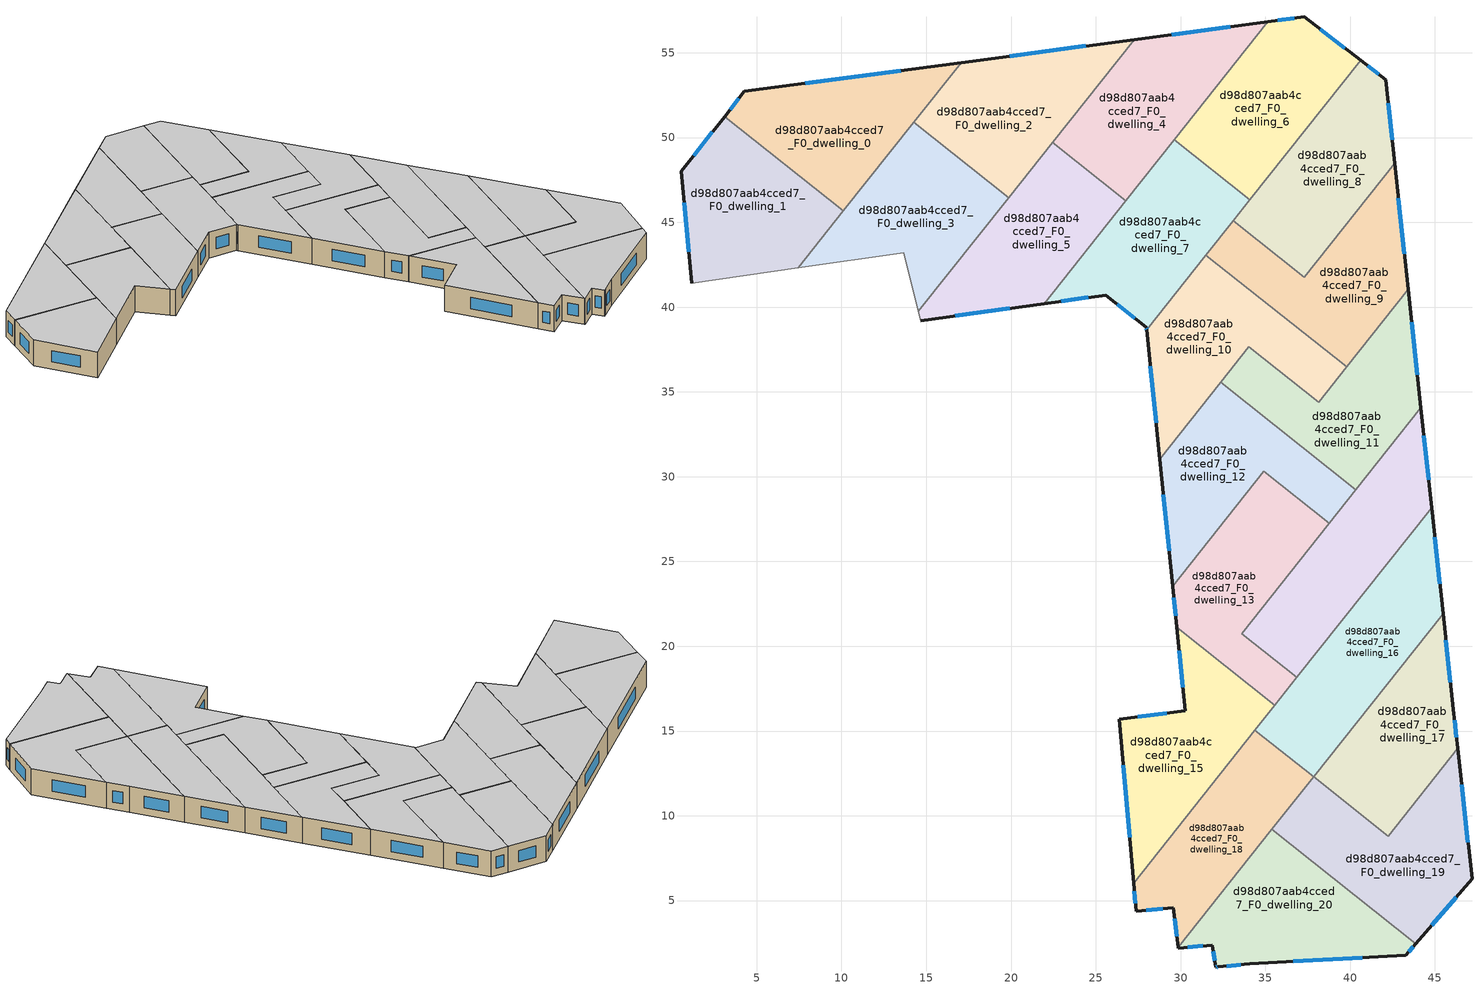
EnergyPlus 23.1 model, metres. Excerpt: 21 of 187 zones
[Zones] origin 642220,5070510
d98d807aab4cced7_F0_dwelling_0
 floor ground (EU_floor_Construction): 17.07,54.42 10.12,45.67 3.1,51.24 4.27,52.72 z0
 wall outside (EU_wall_Construction): 17.07,54.42 4.27,52.72 3.1,51.24 z0:3
 wall to d98d807aab4cced7_F0_dwelling_1 (EU_wall_Construction): 3.1,51.24 10.12,45.67 z0:3
 wall to d98d807aab4cced7_F0_dwelling_3 (EU_wall_Construction): 10.12,45.67 14.27,50.9 z0:3
 wall to d98d807aab4cced7_F0_dwelling_2 (EU_wall_Construction): 14.27,50.9 17.07,54.42 z0:3
 window (EU_Window_Construction): 3.94,52.31 3.43,51.65 / 13.48,53.95 7.85,53.2 z0.84:2.16
 ceiling to d98d807aab4cced7_F1_dwelling_0 (EU_floor_Construction): 10.12,45.67 17.07,54.42 4.27,52.72 3.1,51.24 z3
d98d807aab4cced7_F0_dwelling_1
 floor ground (EU_floor_Construction): 10.12,45.67 7.46,42.32 1.16,41.42 0.56,48.02 3.1,51.24 z0
 wall outside (EU_wall_Construction): 3.1,51.24 0.56,48.02 1.16,41.42 z0:3
 wall adiabatic (EU_wall_Construction): 1.16,41.42 7.46,42.32 z0:3
 wall to d98d807aab4cced7_F0_dwelling_3 (EU_wall_Construction): 7.46,42.32 10.12,45.67 z0:3
 window (EU_Window_Construction): 0.73,46.17 1,43.27 / 2.39,50.34 1.28,48.92 z0.84:2.16
 ceiling to d98d807aab4cced7_F1_dwelling_1 (EU_floor_Construction): 7.46,42.32 10.12,45.67 3.1,51.24 0.56,48.02 1.16,41.42 z3
d98d807aab4cced7_F0_dwelling_10
 floor ground (EU_floor_Construction): 39.79,36.47 38.14,34.4 34.03,37.66 28.77,31.03 28,38.65 31.49,43.05 z0
 wall outside (EU_wall_Construction): 28,38.65 28.77,31.03 z0:3
 wall to d98d807aab4cced7_F0_dwelling_9 (EU_wall_Construction): 39.79,36.47 31.49,43.05 z0:3
 wall to d98d807aab4cced7_F0_dwelling_11 (EU_wall_Construction): 32.36,35.56 34.03,37.66 38.14,34.4 39.79,36.47 z0:3
 wall to d98d807aab4cced7_F0_dwelling_12 (EU_wall_Construction): 28.77,31.03 32.36,35.56 z0:3
 wall to d98d807aab4cced7_F0_dwelling_7 (EU_wall_Construction): 31.49,43.05 28,38.65 z0:3
 window (EU_Window_Construction): 28.21,36.52 28.55,33.17 z0.84:2.16
 ceiling to d98d807aab4cced7_F1_dwelling_10 (EU_floor_Construction): 38.14,34.4 39.79,36.47 31.49,43.05 28,38.65 28.77,31.03 34.03,37.66 z3
d98d807aab4cced7_F0_dwelling_11
 floor ground (EU_floor_Construction): 43.43,41.05 44.18,34.06 40.34,29.23 32.36,35.56 34.03,37.66 38.14,34.4 z0
 wall outside (EU_wall_Construction): 44.18,34.06 43.43,41.05 z0:3
 wall to d98d807aab4cced7_F0_dwelling_12 (EU_wall_Construction): 32.36,35.56 40.34,29.23 z0:3
 wall to d98d807aab4cced7_F0_dwelling_14 (EU_wall_Construction): 40.34,29.23 44.18,34.06 z0:3
 wall to d98d807aab4cced7_F0_dwelling_9 (EU_wall_Construction): 43.43,41.05 39.79,36.47 z0:3
 window (EU_Window_Construction): 43.97,36.02 43.64,39.1 z0.84:2.16
 ceiling to d98d807aab4cced7_F1_dwelling_11 (EU_floor_Construction): 40.34,29.23 44.18,34.06 43.43,41.05 38.14,34.4 34.03,37.66 32.36,35.56 z3
d98d807aab4cced7_F0_dwelling_12
 floor ground (EU_floor_Construction): 40.34,29.23 38.78,27.26 34.91,30.33 29.53,23.55 28.77,31.03 32.36,35.56 z0
 wall outside (EU_wall_Construction): 28.77,31.03 29.53,23.55 z0:3
 wall to d98d807aab4cced7_F0_dwelling_13 (EU_wall_Construction): 29.53,23.55 34.91,30.33 38.78,27.26 z0:3
 wall to d98d807aab4cced7_F0_dwelling_14 (EU_wall_Construction): 38.78,27.26 40.34,29.23 z0:3
 window (EU_Window_Construction): 28.98,28.93 29.32,25.64 z0.84:2.16
 ceiling to d98d807aab4cced7_F1_dwelling_12 (EU_floor_Construction): 38.78,27.26 40.34,29.23 32.36,35.56 28.77,31.03 29.53,23.55 34.91,30.33 z3
d98d807aab4cced7_F0_dwelling_13
 floor ground (EU_floor_Construction): 38.78,27.26 33.61,20.75 36.86,18.16 35.56,16.53 29.78,21.12 29.53,23.55 34.91,30.33 z0
 wall outside (EU_wall_Construction): 29.53,23.55 29.78,21.12 z0:3
 wall to d98d807aab4cced7_F0_dwelling_14 (EU_wall_Construction): 36.86,18.16 33.61,20.75 38.78,27.26 z0:3
 wall to d98d807aab4cced7_F0_dwelling_15 (EU_wall_Construction): 29.78,21.12 35.56,16.53 z0:3
 wall to d98d807aab4cced7_F0_dwelling_16 (EU_wall_Construction): 35.56,16.53 36.86,18.16 z0:3
 window (EU_Window_Construction): 29.6,22.87 29.71,21.8 z0.84:2.16
 ceiling to d98d807aab4cced7_F1_dwelling_13 (EU_floor_Construction): 36.86,18.16 33.61,20.75 38.78,27.26 34.91,30.33 29.53,23.55 29.78,21.12 35.56,16.53 z3
d98d807aab4cced7_F0_dwelling_14
 floor ground (EU_floor_Construction): 44.18,34.06 44.81,28.17 36.86,18.16 33.61,20.75 z0
 wall outside (EU_wall_Construction): 44.81,28.17 44.18,34.06 z0:3
 wall to d98d807aab4cced7_F0_dwelling_16 (EU_wall_Construction): 36.86,18.16 44.81,28.17 z0:3
 window (EU_Window_Construction): 44.63,29.82 44.35,32.41 z0.84:2.16
 ceiling to d98d807aab4cced7_F1_dwelling_14 (EU_floor_Construction): 36.86,18.16 44.81,28.17 44.18,34.06 33.61,20.75 z3
d98d807aab4cced7_F0_dwelling_15
 floor ground (EU_floor_Construction): 35.56,16.53 27.23,6.02 26.37,15.69 30.28,16.19 29.78,21.12 z0
 wall outside (EU_wall_Construction): 29.78,21.12 30.28,16.19 26.37,15.69 27.23,6.02 z0:3
 wall to d98d807aab4cced7_F0_dwelling_18 (EU_wall_Construction): 27.23,6.02 34.39,15.04 z0:3
 wall to d98d807aab4cced7_F0_dwelling_16 (EU_wall_Construction): 34.39,15.04 35.56,16.53 z0:3
 window (EU_Window_Construction): 29.18,16.05 27.47,15.83 / 29.92,19.74 30.14,17.57 / 26.61,12.98 26.99,8.73 z0.84:2.16
 ceiling to d98d807aab4cced7_F1_dwelling_15 (EU_floor_Construction): 27.23,6.02 35.56,16.53 29.78,21.12 30.28,16.19 26.37,15.69 z3
d98d807aab4cced7_F0_dwelling_16
 floor ground (EU_floor_Construction): 44.81,28.17 45.48,21.92 37.84,12.3 34.39,15.04 z0
 wall outside (EU_wall_Construction): 45.48,21.92 44.81,28.17 z0:3
 wall to d98d807aab4cced7_F0_dwelling_17 (EU_wall_Construction): 37.84,12.3 45.48,21.92 z0:3
 wall to d98d807aab4cced7_F0_dwelling_18 (EU_wall_Construction): 34.39,15.04 37.84,12.3 z0:3
 window (EU_Window_Construction): 45.29,23.68 45,26.42 z0.84:2.16
 ceiling to d98d807aab4cced7_F1_dwelling_16 (EU_floor_Construction): 37.84,12.3 45.48,21.92 44.81,28.17 34.39,15.04 z3
d98d807aab4cced7_F0_dwelling_17
 floor ground (EU_floor_Construction): 45.48,21.92 46.09,16.28 46.34,13.97 42.24,8.81 37.84,12.3 z0
 wall outside (EU_wall_Construction): 46.34,13.97 46.09,16.28 45.48,21.92 z0:3
 wall to d98d807aab4cced7_F0_dwelling_19 (EU_wall_Construction): 37.84,12.3 42.24,8.81 46.34,13.97 z0:3
 window (EU_Window_Construction): 45.92,17.86 45.65,20.34 / 46.27,14.62 46.16,15.64 z0.84:2.16
 ceiling to d98d807aab4cced7_F1_dwelling_17 (EU_floor_Construction): 42.24,8.81 46.34,13.97 46.09,16.28 45.48,21.92 37.84,12.3 z3
d98d807aab4cced7_F0_dwelling_18
 floor ground (EU_floor_Construction): 37.84,12.3 29.86,2.25 29.57,4.58 27.37,4.38 27.23,6.02 34.39,15.04 z0
 wall outside (EU_wall_Construction): 27.23,6.02 27.37,4.38 29.57,4.58 29.86,2.25 z0:3
 wall to d98d807aab4cced7_F0_dwelling_20 (EU_wall_Construction): 29.86,2.25 35.39,9.2 z0:3
 wall to d98d807aab4cced7_F0_dwelling_19 (EU_wall_Construction): 35.39,9.2 37.84,12.3 z0:3
 window (EU_Window_Construction): 29.65,3.93 29.78,2.9 / 27.99,4.44 28.96,4.52 / 27.27,5.56 27.33,4.84 z0.84:2.16
 ceiling to d98d807aab4cced7_F1_dwelling_18 (EU_floor_Construction): 29.86,2.25 37.84,12.3 34.39,15.04 27.23,6.02 27.37,4.38 29.57,4.58 z3
d98d807aab4cced7_F0_dwelling_19
 floor ground (EU_floor_Construction): 46.34,13.97 47.19,6.28 43.88,2.46 35.39,9.2 37.84,12.3 42.24,8.81 z0
 wall outside (EU_wall_Construction): 43.88,2.46 47.19,6.28 46.34,13.97 z0:3
 wall to d98d807aab4cced7_F0_dwelling_20 (EU_wall_Construction): 35.39,9.2 43.88,2.46 z0:3
 window (EU_Window_Construction): 44.81,3.53 46.26,5.21 / 46.95,8.43 46.58,11.82 z0.84:2.16
 ceiling to d98d807aab4cced7_F1_dwelling_19 (EU_floor_Construction): 43.88,2.46 47.19,6.28 46.34,13.97 42.24,8.81 37.84,12.3 35.39,9.2 z3
d98d807aab4cced7_F0_dwelling_2
 floor ground (EU_floor_Construction): 27.26,55.78 19.86,46.46 14.27,50.9 17.07,54.42 z0
 wall outside (EU_wall_Construction): 27.26,55.78 17.07,54.42 z0:3
 wall to d98d807aab4cced7_F0_dwelling_3 (EU_wall_Construction): 14.27,50.9 19.86,46.46 z0:3
 wall to d98d807aab4cced7_F0_dwelling_4 (EU_wall_Construction): 22.45,49.71 27.26,55.78 z0:3
 wall to d98d807aab4cced7_F0_dwelling_5 (EU_wall_Construction): 19.86,46.46 22.45,49.71 z0:3
 window (EU_Window_Construction): 24.4,55.4 19.92,54.8 z0.84:2.16
 ceiling to d98d807aab4cced7_F1_dwelling_2 (EU_floor_Construction): 19.86,46.46 27.26,55.78 17.07,54.42 14.27,50.9 z3
d98d807aab4cced7_F0_dwelling_20
 floor ground (EU_floor_Construction): 43.88,2.46 43.28,1.78 34.07,1.28 32.18,1.09 32.07,1.08 31.87,2.38 29.87,2.18 29.86,2.25 35.39,9.2 z0
 wall outside (EU_wall_Construction): 29.86,2.25 29.87,2.18 31.87,2.38 32.07,1.08 32.18,1.09 34.07,1.28 43.28,1.78 43.88,2.46 z0:3
 window (EU_Window_Construction): 31.93,2.01 32.02,1.44 / 30.43,2.23 31.31,2.32 / 43.45,1.97 43.71,2.27 / 36.65,1.42 40.7,1.64 / 32.71,1.14 33.54,1.22 / 32.1,1.08 32.15,1.08 z0.84:2.16
 ceiling to d98d807aab4cced7_F1_dwelling_20 (EU_floor_Construction): 43.28,1.78 43.88,2.46 35.39,9.2 29.86,2.25 29.87,2.18 31.87,2.38 32.07,1.08 32.18,1.09 34.07,1.28 z3
d98d807aab4cced7_F0_dwelling_3
 floor ground (EU_floor_Construction): 19.86,46.46 14.54,39.75 13.67,43.21 7.46,42.32 14.27,50.9 z0
 wall adiabatic (EU_wall_Construction): 7.46,42.32 13.67,43.21 14.54,39.75 z0:3
 wall to d98d807aab4cced7_F0_dwelling_5 (EU_wall_Construction): 14.54,39.75 19.86,46.46 z0:3
 ceiling to d98d807aab4cced7_F1_dwelling_3 (EU_floor_Construction): 14.54,39.75 19.86,46.46 14.27,50.9 7.46,42.32 13.67,43.21 z3
d98d807aab4cced7_F0_dwelling_4
 floor ground (EU_floor_Construction): 35.14,56.83 26.77,46.28 22.44,49.71 27.26,55.78 z0
 wall outside (EU_wall_Construction): 35.14,56.83 27.26,55.78 z0:3
 wall to d98d807aab4cced7_F0_dwelling_5 (EU_wall_Construction): 22.44,49.71 26.77,46.28 z0:3
 wall to d98d807aab4cced7_F0_dwelling_6 (EU_wall_Construction): 29.61,49.86 35.14,56.83 z0:3
 wall to d98d807aab4cced7_F0_dwelling_7 (EU_wall_Construction): 26.77,46.28 29.61,49.86 z0:3
 window (EU_Window_Construction): 32.93,56.54 29.47,56.07 z0.84:2.16
 ceiling to d98d807aab4cced7_F1_dwelling_4 (EU_floor_Construction): 26.77,46.28 35.14,56.83 27.26,55.78 22.44,49.71 z3
d98d807aab4cced7_F0_dwelling_5
 floor ground (EU_floor_Construction): 26.77,46.28 21.95,40.21 14.67,39.21 14.54,39.75 22.44,49.71 z0
 wall outside (EU_wall_Construction): 14.67,39.21 21.95,40.21 z0:3
 wall adiabatic (EU_wall_Construction): 14.54,39.75 14.67,39.21 z0:3
 wall to d98d807aab4cced7_F0_dwelling_7 (EU_wall_Construction): 21.95,40.21 26.77,46.28 z0:3
 window (EU_Window_Construction): 16.71,39.49 19.91,39.93 z0.84:2.16
 ceiling to d98d807aab4cced7_F1_dwelling_5 (EU_floor_Construction): 21.95,40.21 26.77,46.28 22.44,49.71 14.54,39.75 14.67,39.21 z3
d98d807aab4cced7_F0_dwelling_6
 floor ground (EU_floor_Construction): 40.62,54.55 34.08,46.32 29.61,49.86 35.14,56.83 37.29,57.12 z0
 wall outside (EU_wall_Construction): 40.62,54.55 37.29,57.12 35.14,56.83 z0:3
 wall to d98d807aab4cced7_F0_dwelling_7 (EU_wall_Construction): 29.61,49.86 34.08,46.32 z0:3
 wall to d98d807aab4cced7_F0_dwelling_8 (EU_wall_Construction): 34.08,46.32 40.62,54.55 z0:3
 window (EU_Window_Construction): 36.69,57.03 35.74,56.91 / 39.68,55.27 38.22,56.4 z0.84:2.16
 ceiling to d98d807aab4cced7_F1_dwelling_6 (EU_floor_Construction): 34.08,46.32 40.62,54.55 37.29,57.12 35.14,56.83 29.61,49.86 z3
d98d807aab4cced7_F0_dwelling_7
 floor ground (EU_floor_Construction): 34.08,46.32 28,38.65 27.98,38.8 25.58,40.71 21.95,40.21 29.61,49.86 z0
 wall outside (EU_wall_Construction): 21.95,40.21 25.58,40.71 27.98,38.8 28,38.65 z0:3
 wall to d98d807aab4cced7_F0_dwelling_9 (EU_wall_Construction): 31.49,43.05 33.1,45.09 z0:3
 wall to d98d807aab4cced7_F0_dwelling_8 (EU_wall_Construction): 33.1,45.09 34.08,46.32 z0:3
 window (EU_Window_Construction): 26.25,40.17 27.31,39.34 / 22.97,40.35 24.56,40.57 / 27.99,38.76 27.99,38.69 z0.84:2.16
 ceiling to d98d807aab4cced7_F1_dwelling_7 (EU_floor_Construction): 28,38.65 34.08,46.32 29.61,49.86 21.95,40.21 25.58,40.71 27.98,38.8 z3
d98d807aab4cced7_F0_dwelling_8
 floor ground (EU_floor_Construction): 42.1,53.41 42.62,48.49 37.29,41.76 33.1,45.09 40.62,54.55 z0
 wall outside (EU_wall_Construction): 42.62,48.49 42.1,53.41 40.62,54.55 z0:3
 wall to d98d807aab4cced7_F0_dwelling_9 (EU_wall_Construction): 33.1,45.09 37.29,41.76 42.62,48.49 z0:3
 window (EU_Window_Construction): 42.48,49.87 42.24,52.03 / 41.68,53.73 41.03,54.23 z0.84:2.16
 ceiling to d98d807aab4cced7_F1_dwelling_8 (EU_floor_Construction): 37.29,41.76 42.62,48.49 42.1,53.41 40.62,54.55 33.1,45.09 z3
d98d807aab4cced7_F0_dwelling_9
 floor ground (EU_floor_Construction): 42.62,48.49 43.43,41.05 39.79,36.47 31.49,43.05 33.1,45.09 37.29,41.76 z0
 wall outside (EU_wall_Construction): 43.43,41.05 42.62,48.49 z0:3
 window (EU_Window_Construction): 43.2,43.14 42.85,46.41 z0.84:2.16
 ceiling to d98d807aab4cced7_F1_dwelling_9 (EU_floor_Construction): 39.79,36.47 43.43,41.05 42.62,48.49 37.29,41.76 33.1,45.09 31.49,43.05 z3
[Building]
EU S2 Campaign: North Axis=0; Terrain=City; Solar Distribution=FullExterior
[Site:Location]
Lyon-Bron: Latitude=45.75; Longitude=5; Time Zone=1; Elevation=198
[SizingPeriod:WeatherFileDays]
AnnualSizingPeriod: Begin Month=1; Begin Day of Month=1; End Month=12; End Day of Month=31; Day of Week for Start Day=Monday; Use Weather File Daylight Saving Period=No; Use Weather File Rain and Snow Indicators=No
[MATERIAL]
EU_InternalMass_Material: Roughness=MediumRough; Thickness=0.1; Conductivity=1; Density=1800; Specific Heat=900; Thermal Absorptance=0.9; Solar Absorptance=0.7; Visible Absorptance=0.7
[MATERIAL:NOMASS] Roughness=MediumRough; Thermal Absorptance=0.9; Solar Absorptance=0.7; Visible Absorptance=0.7
Name | Thermal Resistance
EU_wall_NoMass | 0.776494
EU_floor_NoMass | 0.421597
[WINDOWMATERIAL:SIMPLEGLAZINGSYSTEM]
EU_Window_SimpleGlazing: UFactor=4.24961; Solar Heat Gain Coefficient=0.83; Visible Transmittance=0.83
[CONSTRUCTION]
EU_wall_Construction: EU_wall_NoMass
EU_floor_Construction: EU_floor_NoMass
EU_Window_Construction: EU_Window_SimpleGlazing
EU_InternalMass_Construction: EU_InternalMass_Material
[ZONE] Type=1; Multiplier=1; Ceiling Height=autocalculate; Floor Area=autocalculate; Part of Total Floor Area=Yes
Name | Volume
d98d807aab4cced7_F0_dwelling_0; d98d807aab4cced7_F0_dwelling_13 | 175.68
d98d807aab4cced7_F0_dwelling_1 | 175.648
d98d807aab4cced7_F0_dwelling_10 | 175.675
d98d807aab4cced7_F0_dwelling_11 | 170.711
d98d807aab4cced7_F0_dwelling_12 | 170.685
d98d807aab4cced7_F0_dwelling_14 | 185.61
d98d807aab4cced7_F0_dwelling_15 | 175.679
d98d807aab4cced7_F0_dwelling_16 | 192.271
d98d807aab4cced7_F0_dwelling_17 | 159.032
d98d807aab4cced7_F0_dwelling_18 | 158.946
d98d807aab4cced7_F0_dwelling_19 | 192.319
d98d807aab4cced7_F0_dwelling_2 | 175.661
d98d807aab4cced7_F0_dwelling_20 | 175.684
d98d807aab4cced7_F0_dwelling_3 | 175.674
d98d807aab4cced7_F0_dwelling_4 | 175.668
d98d807aab4cced7_F0_dwelling_5 | 175.671
d98d807aab4cced7_F0_dwelling_6 | 175.687
d98d807aab4cced7_F0_dwelling_7 | 175.686
d98d807aab4cced7_F0_dwelling_8 | 175.676
d98d807aab4cced7_F0_dwelling_9 | 175.682
[INTERNALMASS] Construction=EU_InternalMass_Construction
Name | Zone or ZoneList | Surface Area
d98d807aab4cced7_F0_dwelling_0_EU_InternalMass | d98d807aab4cced7_F0_dwelling_0 | 58.5616
d98d807aab4cced7_F0_dwelling_1_EU_InternalMass | d98d807aab4cced7_F0_dwelling_1 | 58.5511
d98d807aab4cced7_F0_dwelling_2_EU_InternalMass | d98d807aab4cced7_F0_dwelling_2 | 58.556
d98d807aab4cced7_F0_dwelling_3_EU_InternalMass | d98d807aab4cced7_F0_dwelling_3 | 58.5589
d98d807aab4cced7_F0_dwelling_4_EU_InternalMass | d98d807aab4cced7_F0_dwelling_4 | 58.5561
d98d807aab4cced7_F0_dwelling_5_EU_InternalMass | d98d807aab4cced7_F0_dwelling_5 | 58.5575
d98d807aab4cced7_F0_dwelling_6_EU_InternalMass | d98d807aab4cced7_F0_dwelling_6 | 58.5614
d98d807aab4cced7_F0_dwelling_7_EU_InternalMass | d98d807aab4cced7_F0_dwelling_7 | 58.5613
d98d807aab4cced7_F0_dwelling_8_EU_InternalMass | d98d807aab4cced7_F0_dwelling_8 | 58.5594
d98d807aab4cced7_F0_dwelling_9_EU_InternalMass | d98d807aab4cced7_F0_dwelling_9 | 58.5598
d98d807aab4cced7_F0_dwelling_10_EU_InternalMass | d98d807aab4cced7_F0_dwelling_10 | 58.5608
d98d807aab4cced7_F0_dwelling_11_EU_InternalMass | d98d807aab4cced7_F0_dwelling_11 | 56.904
d98d807aab4cced7_F0_dwelling_12_EU_InternalMass | d98d807aab4cced7_F0_dwelling_12 | 56.896
d98d807aab4cced7_F0_dwelling_13_EU_InternalMass | d98d807aab4cced7_F0_dwelling_13 | 58.5602
d98d807aab4cced7_F0_dwelling_14_EU_InternalMass | d98d807aab4cced7_F0_dwelling_14 | 61.8729
d98d807aab4cced7_F0_dwelling_15_EU_InternalMass | d98d807aab4cced7_F0_dwelling_15 | 58.5589
d98d807aab4cced7_F0_dwelling_16_EU_InternalMass | d98d807aab4cced7_F0_dwelling_16 | 64.0927
d98d807aab4cced7_F0_dwelling_17_EU_InternalMass | d98d807aab4cced7_F0_dwelling_17 | 53.0151
d98d807aab4cced7_F0_dwelling_18_EU_InternalMass | d98d807aab4cced7_F0_dwelling_18 | 53.0148
d98d807aab4cced7_F0_dwelling_19_EU_InternalMass | d98d807aab4cced7_F0_dwelling_19 | 64.1057
d98d807aab4cced7_F0_dwelling_20_EU_InternalMass | d98d807aab4cced7_F0_dwelling_20 | 58.5615
[OTHEREQUIPMENT] Fuel Type=Electricity; Design Level Calculation Method=Watts/Area; Power per Zone Floor Area=1; Fraction Latent=0; Fraction Radiant=0; Fraction Lost=0; Carbon Dioxide Generation Rate=0; EndUse Subcategory=EU_Step8_InternalGains
Name | Zone or ZoneList or Space or SpaceList | Schedule
EU_Step8_InternalGain_d98d807aab4cced7_F0_dwelling_0_f000 | d98d807aab4cced7_F0_dwelling_0 | EU_Step8_GainSchedule_d98d807aab4cced7_F0_dwelling_0_f000
EU_Step8_InternalGain_d98d807aab4cced7_F0_dwelling_1_f000 | d98d807aab4cced7_F0_dwelling_1 | EU_Step8_GainSchedule_d98d807aab4cced7_F0_dwelling_1_f000
EU_Step8_InternalGain_d98d807aab4cced7_F0_dwelling_2_f000 | d98d807aab4cced7_F0_dwelling_2 | EU_Step8_GainSchedule_d98d807aab4cced7_F0_dwelling_2_f000
EU_Step8_InternalGain_d98d807aab4cced7_F0_dwelling_3_f000 | d98d807aab4cced7_F0_dwelling_3 | EU_Step8_GainSchedule_d98d807aab4cced7_F0_dwelling_3_f000
EU_Step8_InternalGain_d98d807aab4cced7_F0_dwelling_4_f000 | d98d807aab4cced7_F0_dwelling_4 | EU_Step8_GainSchedule_d98d807aab4cced7_F0_dwelling_4_f000
EU_Step8_InternalGain_d98d807aab4cced7_F0_dwelling_5_f000 | d98d807aab4cced7_F0_dwelling_5 | EU_Step8_GainSchedule_d98d807aab4cced7_F0_dwelling_5_f000
EU_Step8_InternalGain_d98d807aab4cced7_F0_dwelling_6_f000 | d98d807aab4cced7_F0_dwelling_6 | EU_Step8_GainSchedule_d98d807aab4cced7_F0_dwelling_6_f000
EU_Step8_InternalGain_d98d807aab4cced7_F0_dwelling_7_f000 | d98d807aab4cced7_F0_dwelling_7 | EU_Step8_GainSchedule_d98d807aab4cced7_F0_dwelling_7_f000
EU_Step8_InternalGain_d98d807aab4cced7_F0_dwelling_8_f000 | d98d807aab4cced7_F0_dwelling_8 | EU_Step8_GainSchedule_d98d807aab4cced7_F0_dwelling_8_f000
EU_Step8_InternalGain_d98d807aab4cced7_F0_dwelling_9_f000 | d98d807aab4cced7_F0_dwelling_9 | EU_Step8_GainSchedule_d98d807aab4cced7_F0_dwelling_9_f000
EU_Step8_InternalGain_d98d807aab4cced7_F0_dwelling_10_f000 | d98d807aab4cced7_F0_dwelling_10 | EU_Step8_GainSchedule_d98d807aab4cced7_F0_dwelling_10_f000
EU_Step8_InternalGain_d98d807aab4cced7_F0_dwelling_11_f000 | d98d807aab4cced7_F0_dwelling_11 | EU_Step8_GainSchedule_d98d807aab4cced7_F0_dwelling_11_f000
EU_Step8_InternalGain_d98d807aab4cced7_F0_dwelling_12_f000 | d98d807aab4cced7_F0_dwelling_12 | EU_Step8_GainSchedule_d98d807aab4cced7_F0_dwelling_12_f000
EU_Step8_InternalGain_d98d807aab4cced7_F0_dwelling_13_f000 | d98d807aab4cced7_F0_dwelling_13 | EU_Step8_GainSchedule_d98d807aab4cced7_F0_dwelling_13_f000
EU_Step8_InternalGain_d98d807aab4cced7_F0_dwelling_14_f000 | d98d807aab4cced7_F0_dwelling_14 | EU_Step8_GainSchedule_d98d807aab4cced7_F0_dwelling_14_f000
EU_Step8_InternalGain_d98d807aab4cced7_F0_dwelling_15_f000 | d98d807aab4cced7_F0_dwelling_15 | EU_Step8_GainSchedule_d98d807aab4cced7_F0_dwelling_15_f000
EU_Step8_InternalGain_d98d807aab4cced7_F0_dwelling_16_f000 | d98d807aab4cced7_F0_dwelling_16 | EU_Step8_GainSchedule_d98d807aab4cced7_F0_dwelling_16_f000
EU_Step8_InternalGain_d98d807aab4cced7_F0_dwelling_17_f000 | d98d807aab4cced7_F0_dwelling_17 | EU_Step8_GainSchedule_d98d807aab4cced7_F0_dwelling_17_f000
EU_Step8_InternalGain_d98d807aab4cced7_F0_dwelling_18_f000 | d98d807aab4cced7_F0_dwelling_18 | EU_Step8_GainSchedule_d98d807aab4cced7_F0_dwelling_18_f000
EU_Step8_InternalGain_d98d807aab4cced7_F0_dwelling_19_f000 | d98d807aab4cced7_F0_dwelling_19 | EU_Step8_GainSchedule_d98d807aab4cced7_F0_dwelling_19_f000
EU_Step8_InternalGain_d98d807aab4cced7_F0_dwelling_20_f000 | d98d807aab4cced7_F0_dwelling_20 | EU_Step8_GainSchedule_d98d807aab4cced7_F0_dwelling_20_f000
[ZONEVENTILATION:DESIGNFLOWRATE] Schedule=EU_AlwaysOn; Design Flow Rate Calculation Method=AirChanges/Hour; Air Changes per Hour=0.693814; Ventilation Type=Natural; Fan Pressure Rise=0; Fan Total Efficiency=1; Constant Term Coefficient=1; Temperature Term Coefficient=0; Velocity Term Coefficient=0; Velocity Squared Term Coefficient=0; Minimum Indoor Temperature=-100; Maximum Indoor Temperature=100; Delta Temperature=-100; Minimum Outdoor Temperature=-100; Maximum Outdoor Temperature=100; Maximum Wind Speed=40
Name | Zone or ZoneList or Space or SpaceList
EU_ConstantAir_d98d807aab4cced7_F0_dwelling_0 | d98d807aab4cced7_F0_dwelling_0
EU_ConstantAir_d98d807aab4cced7_F0_dwelling_1 | d98d807aab4cced7_F0_dwelling_1
EU_ConstantAir_d98d807aab4cced7_F0_dwelling_2 | d98d807aab4cced7_F0_dwelling_2
EU_ConstantAir_d98d807aab4cced7_F0_dwelling_3 | d98d807aab4cced7_F0_dwelling_3
EU_ConstantAir_d98d807aab4cced7_F0_dwelling_4 | d98d807aab4cced7_F0_dwelling_4
EU_ConstantAir_d98d807aab4cced7_F0_dwelling_5 | d98d807aab4cced7_F0_dwelling_5
EU_ConstantAir_d98d807aab4cced7_F0_dwelling_6 | d98d807aab4cced7_F0_dwelling_6
EU_ConstantAir_d98d807aab4cced7_F0_dwelling_7 | d98d807aab4cced7_F0_dwelling_7
EU_ConstantAir_d98d807aab4cced7_F0_dwelling_8 | d98d807aab4cced7_F0_dwelling_8
EU_ConstantAir_d98d807aab4cced7_F0_dwelling_9 | d98d807aab4cced7_F0_dwelling_9
EU_ConstantAir_d98d807aab4cced7_F0_dwelling_10 | d98d807aab4cced7_F0_dwelling_10
EU_ConstantAir_d98d807aab4cced7_F0_dwelling_11 | d98d807aab4cced7_F0_dwelling_11
EU_ConstantAir_d98d807aab4cced7_F0_dwelling_12 | d98d807aab4cced7_F0_dwelling_12
EU_ConstantAir_d98d807aab4cced7_F0_dwelling_13 | d98d807aab4cced7_F0_dwelling_13
EU_ConstantAir_d98d807aab4cced7_F0_dwelling_14 | d98d807aab4cced7_F0_dwelling_14
EU_ConstantAir_d98d807aab4cced7_F0_dwelling_15 | d98d807aab4cced7_F0_dwelling_15
EU_ConstantAir_d98d807aab4cced7_F0_dwelling_16 | d98d807aab4cced7_F0_dwelling_16
EU_ConstantAir_d98d807aab4cced7_F0_dwelling_17 | d98d807aab4cced7_F0_dwelling_17
EU_ConstantAir_d98d807aab4cced7_F0_dwelling_18 | d98d807aab4cced7_F0_dwelling_18
EU_ConstantAir_d98d807aab4cced7_F0_dwelling_19 | d98d807aab4cced7_F0_dwelling_19
EU_ConstantAir_d98d807aab4cced7_F0_dwelling_20 | d98d807aab4cced7_F0_dwelling_20
[HVACTEMPLATE:THERMOSTAT] Constant Heating Setpoint=20; Constant Cooling Setpoint=50
EU_HeatOnly_d98d807aab4cced7_F0_dwelling_0; EU_HeatOnly_d98d807aab4cced7_F0_dwelling_1; EU_HeatOnly_d98d807aab4cced7_F0_dwelling_2; EU_HeatOnly_d98d807aab4cced7_F0_dwelling_3; EU_HeatOnly_d98d807aab4cced7_F0_dwelling_4; EU_HeatOnly_d98d807aab4cced7_F0_dwelling_5; EU_HeatOnly_d98d807aab4cced7_F0_dwelling_6; EU_HeatOnly_d98d807aab4cced7_F0_dwelling_7; EU_HeatOnly_d98d807aab4cced7_F0_dwelling_8; EU_HeatOnly_d98d807aab4cced7_F0_dwelling_9; EU_HeatOnly_d98d807aab4cced7_F0_dwelling_10; EU_HeatOnly_d98d807aab4cced7_F0_dwelling_11; EU_HeatOnly_d98d807aab4cced7_F0_dwelling_12; EU_HeatOnly_d98d807aab4cced7_F0_dwelling_13; EU_HeatOnly_d98d807aab4cced7_F0_dwelling_14; EU_HeatOnly_d98d807aab4cced7_F0_dwelling_15; EU_HeatOnly_d98d807aab4cced7_F0_dwelling_16; EU_HeatOnly_d98d807aab4cced7_F0_dwelling_17; EU_HeatOnly_d98d807aab4cced7_F0_dwelling_18; EU_HeatOnly_d98d807aab4cced7_F0_dwelling_19; EU_HeatOnly_d98d807aab4cced7_F0_dwelling_20; EU_HeatOnly_d98d807aab4cced7_F1_dwelling_0; EU_HeatOnly_d98d807aab4cced7_F1_dwelling_1; EU_HeatOnly_d98d807aab4cced7_F1_dwelling_2; EU_HeatOnly_d98d807aab4cced7_F1_dwelling_3; EU_HeatOnly_d98d807aab4cced7_F1_dwelling_4; EU_HeatOnly_d98d807aab4cced7_F1_dwelling_5; EU_HeatOnly_d98d807aab4cced7_F1_dwelling_6; EU_HeatOnly_d98d807aab4cced7_F1_dwelling_7; EU_HeatOnly_d98d807aab4cced7_F1_dwelling_8; EU_HeatOnly_d98d807aab4cced7_F1_dwelling_9; EU_HeatOnly_d98d807aab4cced7_F1_dwelling_10; EU_HeatOnly_d98d807aab4cced7_F1_dwelling_11; EU_HeatOnly_d98d807aab4cced7_F1_dwelling_12; EU_HeatOnly_d98d807aab4cced7_F1_dwelling_13; EU_HeatOnly_d98d807aab4cced7_F1_dwelling_14; EU_HeatOnly_d98d807aab4cced7_F1_dwelling_15; EU_HeatOnly_d98d807aab4cced7_F1_dwelling_16; EU_HeatOnly_d98d807aab4cced7_F1_dwelling_17; EU_HeatOnly_d98d807aab4cced7_F1_dwelling_18; EU_HeatOnly_d98d807aab4cced7_F1_dwelling_19; EU_HeatOnly_d98d807aab4cced7_F1_dwelling_20; EU_HeatOnly_d98d807aab4cced7_F2_dwelling_0; EU_HeatOnly_d98d807aab4cced7_F2_dwelling_1; EU_HeatOnly_d98d807aab4cced7_F2_dwelling_2; EU_HeatOnly_d98d807aab4cced7_F2_dwelling_3; EU_HeatOnly_d98d807aab4cced7_F2_dwelling_4; EU_HeatOnly_d98d807aab4cced7_F2_dwelling_5; EU_HeatOnly_d98d807aab4cced7_F2_dwelling_6; EU_HeatOnly_d98d807aab4cced7_F2_dwelling_7; EU_HeatOnly_d98d807aab4cced7_F2_dwelling_8; EU_HeatOnly_d98d807aab4cced7_F2_dwelling_9; EU_HeatOnly_d98d807aab4cced7_F2_dwelling_10; EU_HeatOnly_d98d807aab4cced7_F2_dwelling_11; EU_HeatOnly_d98d807aab4cced7_F2_dwelling_12; EU_HeatOnly_d98d807aab4cced7_F2_dwelling_13; EU_HeatOnly_d98d807aab4cced7_F2_dwelling_14; EU_HeatOnly_d98d807aab4cced7_F2_dwelling_15; EU_HeatOnly_d98d807aab4cced7_F2_dwelling_16; EU_HeatOnly_d98d807aab4cced7_F2_dwelling_17; EU_HeatOnly_d98d807aab4cced7_F2_dwelling_18; EU_HeatOnly_d98d807aab4cced7_F2_dwelling_19; EU_HeatOnly_d98d807aab4cced7_F2_dwelling_20; EU_HeatOnly_d98d807aab4cced7_F3_dwelling_0; EU_HeatOnly_d98d807aab4cced7_F3_dwelling_1; EU_HeatOnly_d98d807aab4cced7_F3_dwelling_2; EU_HeatOnly_d98d807aab4cced7_F3_dwelling_3; EU_HeatOnly_d98d807aab4cced7_F3_dwelling_4; EU_HeatOnly_d98d807aab4cced7_F3_dwelling_5; EU_HeatOnly_d98d807aab4cced7_F3_dwelling_6; EU_HeatOnly_d98d807aab4cced7_F3_dwelling_7; EU_HeatOnly_d98d807aab4cced7_F3_dwelling_8; EU_HeatOnly_d98d807aab4cced7_F3_dwelling_9; EU_HeatOnly_d98d807aab4cced7_F3_dwelling_10; EU_HeatOnly_d98d807aab4cced7_F3_dwelling_11; EU_HeatOnly_d98d807aab4cced7_F3_dwelling_12; EU_HeatOnly_d98d807aab4cced7_F3_dwelling_13; EU_HeatOnly_d98d807aab4cced7_F3_dwelling_14; EU_HeatOnly_d98d807aab4cced7_F3_dwelling_15; EU_HeatOnly_d98d807aab4cced7_F3_dwelling_16; EU_HeatOnly_d98d807aab4cced7_F3_dwelling_17; EU_HeatOnly_d98d807aab4cced7_F3_dwelling_18; EU_HeatOnly_d98d807aab4cced7_F3_dwelling_19; EU_HeatOnly_d98d807aab4cced7_F3_dwelling_20; EU_HeatOnly_d98d807aab4cced7_F4_dwelling_0; EU_HeatOnly_d98d807aab4cced7_F4_dwelling_1; EU_HeatOnly_d98d807aab4cced7_F4_dwelling_2; EU_HeatOnly_d98d807aab4cced7_F4_dwelling_3; EU_HeatOnly_d98d807aab4cced7_F4_dwelling_4; EU_HeatOnly_d98d807aab4cced7_F4_dwelling_5; EU_HeatOnly_d98d807aab4cced7_F4_dwelling_6; EU_HeatOnly_d98d807aab4cced7_F4_dwelling_7; EU_HeatOnly_d98d807aab4cced7_F4_dwelling_8; EU_HeatOnly_d98d807aab4cced7_F4_dwelling_9; EU_HeatOnly_d98d807aab4cced7_F4_dwelling_10; EU_HeatOnly_d98d807aab4cced7_F4_dwelling_11; EU_HeatOnly_d98d807aab4cced7_F4_dwelling_12; EU_HeatOnly_d98d807aab4cced7_F4_dwelling_13; EU_HeatOnly_d98d807aab4cced7_F4_dwelling_14; EU_HeatOnly_d98d807aab4cced7_F4_dwelling_15; EU_HeatOnly_d98d807aab4cced7_F4_dwelling_16; EU_HeatOnly_d98d807aab4cced7_F4_dwelling_17; EU_HeatOnly_d98d807aab4cced7_F4_dwelling_18; EU_HeatOnly_d98d807aab4cced7_F4_dwelling_19; EU_HeatOnly_d98d807aab4cced7_F4_dwelling_20; EU_HeatOnly_d98d807aab4cced7_F5_dwelling_0; EU_HeatOnly_d98d807aab4cced7_F5_dwelling_1; EU_HeatOnly_d98d807aab4cced7_F5_dwelling_2; EU_HeatOnly_d98d807aab4cced7_F5_dwelling_3; EU_HeatOnly_d98d807aab4cced7_F5_dwelling_4; EU_HeatOnly_d98d807aab4cced7_F5_dwelling_5; EU_HeatOnly_d98d807aab4cced7_F5_dwelling_6; EU_HeatOnly_d98d807aab4cced7_F5_dwelling_7; EU_HeatOnly_d98d807aab4cced7_F5_dwelling_8; EU_HeatOnly_d98d807aab4cced7_F5_dwelling_9; EU_HeatOnly_d98d807aab4cced7_F5_dwelling_10; EU_HeatOnly_d98d807aab4cced7_F5_dwelling_11; EU_HeatOnly_d98d807aab4cced7_F5_dwelling_12; EU_HeatOnly_d98d807aab4cced7_F5_dwelling_13; EU_HeatOnly_d98d807aab4cced7_F5_dwelling_14; EU_HeatOnly_d98d807aab4cced7_F5_dwelling_15; EU_HeatOnly_d98d807aab4cced7_F5_dwelling_16; EU_HeatOnly_d98d807aab4cced7_F5_dwelling_17; EU_HeatOnly_d98d807aab4cced7_F5_dwelling_18; EU_HeatOnly_d98d807aab4cced7_F5_dwelling_19; EU_HeatOnly_d98d807aab4cced7_F5_dwelling_20; EU_HeatOnly_d98d807aab4cced7_F6_dwelling_0; EU_HeatOnly_d98d807aab4cced7_F6_dwelling_1; EU_HeatOnly_d98d807aab4cced7_F6_dwelling_2; EU_HeatOnly_d98d807aab4cced7_F6_dwelling_3; EU_HeatOnly_d98d807aab4cced7_F6_dwelling_4; EU_HeatOnly_d98d807aab4cced7_F6_dwelling_5; EU_HeatOnly_d98d807aab4cced7_F6_dwelling_6; EU_HeatOnly_d98d807aab4cced7_F6_dwelling_7; EU_HeatOnly_d98d807aab4cced7_F6_dwelling_8; EU_HeatOnly_d98d807aab4cced7_F6_dwelling_9; EU_HeatOnly_d98d807aab4cced7_F6_dwelling_10; EU_HeatOnly_d98d807aab4cced7_F6_dwelling_11; EU_HeatOnly_d98d807aab4cced7_F6_dwelling_12; EU_HeatOnly_d98d807aab4cced7_F6_dwelling_13; EU_HeatOnly_d98d807aab4cced7_F6_dwelling_14; EU_HeatOnly_d98d807aab4cced7_F6_dwelling_15; EU_HeatOnly_d98d807aab4cced7_F6_dwelling_16; EU_HeatOnly_d98d807aab4cced7_F6_dwelling_17; EU_HeatOnly_d98d807aab4cced7_F6_dwelling_18; EU_HeatOnly_d98d807aab4cced7_F6_dwelling_19; EU_HeatOnly_d98d807aab4cced7_F6_dwelling_20; EU_HeatOnly_d98d807aab4cced7_F7_dwelling_0; EU_HeatOnly_d98d807aab4cced7_F7_dwelling_1; EU_HeatOnly_d98d807aab4cced7_F7_dwelling_2; EU_HeatOnly_d98d807aab4cced7_F7_dwelling_3; EU_HeatOnly_d98d807aab4cced7_F7_dwelling_4; EU_HeatOnly_d98d807aab4cced7_F7_dwelling_5; EU_HeatOnly_d98d807aab4cced7_F7_dwelling_6; EU_HeatOnly_d98d807aab4cced7_F7_dwelling_7; EU_HeatOnly_d98d807aab4cced7_F7_dwelling_8; EU_HeatOnly_d98d807aab4cced7_F7_dwelling_9; EU_HeatOnly_d98d807aab4cced7_F7_dwelling_10; EU_HeatOnly_d98d807aab4cced7_F7_dwelling_11; EU_HeatOnly_d98d807aab4cced7_F7_dwelling_12; EU_HeatOnly_d98d807aab4cced7_F7_dwelling_13; EU_HeatOnly_d98d807aab4cced7_F7_dwelling_14; EU_HeatOnly_d98d807aab4cced7_F7_dwelling_15; EU_HeatOnly_d98d807aab4cced7_F7_dwelling_16; EU_HeatOnly_d98d807aab4cced7_F7_dwelling_17; EU_HeatOnly_d98d807aab4cced7_F7_dwelling_18; EU_HeatOnly_d98d807aab4cced7_F7_dwelling_19; EU_HeatOnly_d98d807aab4cced7_F8_dwelling_0; EU_HeatOnly_d98d807aab4cced7_F8_dwelling_1; EU_HeatOnly_d98d807aab4cced7_F8_dwelling_2; EU_HeatOnly_d98d807aab4cced7_F8_dwelling_3; EU_HeatOnly_d98d807aab4cced7_F8_dwelling_4; EU_HeatOnly_d98d807aab4cced7_F8_dwelling_5; EU_HeatOnly_d98d807aab4cced7_F8_dwelling_6; EU_HeatOnly_d98d807aab4cced7_F8_dwelling_7; EU_HeatOnly_d98d807aab4cced7_F8_dwelling_8; EU_HeatOnly_d98d807aab4cced7_F8_dwelling_9; EU_HeatOnly_d98d807aab4cced7_F8_dwelling_10; EU_HeatOnly_d98d807aab4cced7_F8_dwelling_11; EU_HeatOnly_d98d807aab4cced7_F8_dwelling_12; EU_HeatOnly_d98d807aab4cced7_F8_dwelling_13; EU_HeatOnly_d98d807aab4cced7_F8_dwelling_14; EU_HeatOnly_d98d807aab4cced7_F8_dwelling_15; EU_HeatOnly_d98d807aab4cced7_F8_dwelling_16; EU_HeatOnly_d98d807aab4cced7_F8_dwelling_17; EU_HeatOnly_d98d807aab4cced7_F8_dwelling_18; EU_HeatOnly_d98d807aab4cced7_F8_dwelling_19
[HVACTEMPLATE:ZONE:IDEALLOADSAIRSYSTEM] System Availability Schedule=EU_AlwaysOn; Maximum Heating Supply Air Temperature=50; Minimum Cooling Supply Air Temperature=13; Maximum Heating Supply Air Humidity Ratio=0.0156; Minimum Cooling Supply Air Humidity Ratio=0.0077; Heating Limit=NoLimit; Cooling Limit=NoLimit; Heating Availability Schedule=EU_AlwaysOn; Cooling Availability Schedule=EU_CoolingOff; Dehumidification Control Type=ConstantSensibleHeatRatio; Cooling Sensible Heat Ratio=0.7; Dehumidification Setpoint=60; Humidification Control Type=None; Humidification Setpoint=30; Outdoor Air Method=None; Outdoor Air Flow Rate per Person=0.00944; Outdoor Air Flow Rate per Zone Floor Area=0; Outdoor Air Flow Rate per Zone=0; Demand Controlled Ventilation Type=None; Outdoor Air Economizer Type=NoEconomizer; Heat Recovery Type=None; Sensible Heat Recovery Effectiveness=0.7; Latent Heat Recovery Effectiveness=0.65
Name | Template Thermostat
d98d807aab4cced7_F0_dwelling_0 | EU_HeatOnly_d98d807aab4cced7_F0_dwelling_0
d98d807aab4cced7_F0_dwelling_1 | EU_HeatOnly_d98d807aab4cced7_F0_dwelling_1
d98d807aab4cced7_F0_dwelling_2 | EU_HeatOnly_d98d807aab4cced7_F0_dwelling_2
d98d807aab4cced7_F0_dwelling_3 | EU_HeatOnly_d98d807aab4cced7_F0_dwelling_3
d98d807aab4cced7_F0_dwelling_4 | EU_HeatOnly_d98d807aab4cced7_F0_dwelling_4
d98d807aab4cced7_F0_dwelling_5 | EU_HeatOnly_d98d807aab4cced7_F0_dwelling_5
d98d807aab4cced7_F0_dwelling_6 | EU_HeatOnly_d98d807aab4cced7_F0_dwelling_6
d98d807aab4cced7_F0_dwelling_7 | EU_HeatOnly_d98d807aab4cced7_F0_dwelling_7
d98d807aab4cced7_F0_dwelling_8 | EU_HeatOnly_d98d807aab4cced7_F0_dwelling_8
d98d807aab4cced7_F0_dwelling_9 | EU_HeatOnly_d98d807aab4cced7_F0_dwelling_9
d98d807aab4cced7_F0_dwelling_10 | EU_HeatOnly_d98d807aab4cced7_F0_dwelling_10
d98d807aab4cced7_F0_dwelling_11 | EU_HeatOnly_d98d807aab4cced7_F0_dwelling_11
d98d807aab4cced7_F0_dwelling_12 | EU_HeatOnly_d98d807aab4cced7_F0_dwelling_12
d98d807aab4cced7_F0_dwelling_13 | EU_HeatOnly_d98d807aab4cced7_F0_dwelling_13
d98d807aab4cced7_F0_dwelling_14 | EU_HeatOnly_d98d807aab4cced7_F0_dwelling_14
d98d807aab4cced7_F0_dwelling_15 | EU_HeatOnly_d98d807aab4cced7_F0_dwelling_15
d98d807aab4cced7_F0_dwelling_16 | EU_HeatOnly_d98d807aab4cced7_F0_dwelling_16
d98d807aab4cced7_F0_dwelling_17 | EU_HeatOnly_d98d807aab4cced7_F0_dwelling_17
d98d807aab4cced7_F0_dwelling_18 | EU_HeatOnly_d98d807aab4cced7_F0_dwelling_18
d98d807aab4cced7_F0_dwelling_19 | EU_HeatOnly_d98d807aab4cced7_F0_dwelling_19
d98d807aab4cced7_F0_dwelling_20 | EU_HeatOnly_d98d807aab4cced7_F0_dwelling_20
[SIZING:ZONE] Zone Cooling Design Supply Air Temperature Input Method=SupplyAirTemperature; Zone Cooling Design Supply Air Temperature=13; Zone Heating Design Supply Air Temperature Input Method=SupplyAirTemperature; Zone Heating Design Supply Air Temperature=50; Zone Cooling Design Supply Air Humidity Ratio=0.008; Zone Heating Design Supply Air Humidity Ratio=0.008; Cooling Design Air Flow Method=DesignDay; Cooling Design Air Flow Rate=0; Cooling Minimum Air Flow per Zone Floor Area=0.000762; Cooling Minimum Air Flow=0; Cooling Minimum Air Flow Fraction=0.2; Heating Design Air Flow Method=DesignDay; Heating Design Air Flow Rate=0; Heating Maximum Air Flow per Zone Floor Area=0.002032; Heating Maximum Air Flow=0.141576; Heating Maximum Air Flow Fraction=0.3; Account for Dedicated Outdoor Air System=No; Dedicated Outdoor Air System Control Strategy=NeutralSupplyAir; Dedicated Outdoor Air Low Setpoint Temperature for Design=autosize; Dedicated Outdoor Air High Setpoint Temperature for Design=autosize; Zone Load Sizing Method=Sensible Load Only No Latent Load; Zone Latent Cooling Design Supply Air Humidity Ratio Input Method=HumidityRatioDifference; Zone Cooling Design Supply Air Humidity Ratio Difference=0.005; Zone Latent Heating Design Supply Air Humidity Ratio Input Method=HumidityRatioDifference; Zone Humidification Design Supply Air Humidity Ratio Difference=0.005
d98d807aab4cced7_F0_dwelling_0; d98d807aab4cced7_F0_dwelling_1; d98d807aab4cced7_F0_dwelling_2; d98d807aab4cced7_F0_dwelling_3; d98d807aab4cced7_F0_dwelling_4; d98d807aab4cced7_F0_dwelling_5; d98d807aab4cced7_F0_dwelling_6; d98d807aab4cced7_F0_dwelling_7; d98d807aab4cced7_F0_dwelling_8; d98d807aab4cced7_F0_dwelling_9; d98d807aab4cced7_F0_dwelling_10; d98d807aab4cced7_F0_dwelling_11; d98d807aab4cced7_F0_dwelling_12; d98d807aab4cced7_F0_dwelling_13; d98d807aab4cced7_F0_dwelling_14; d98d807aab4cced7_F0_dwelling_15; d98d807aab4cced7_F0_dwelling_16; d98d807aab4cced7_F0_dwelling_17; d98d807aab4cced7_F0_dwelling_18; d98d807aab4cced7_F0_dwelling_19; d98d807aab4cced7_F0_dwelling_20
[SCHEDULE:CONSTANT]
Name | Hourly Value
EU_AlwaysOn | 1
EU_CoolingOff | 0
[SCHEDULE:FILE] Column Number=1; Rows to Skip at Top=0; Number of Hours of Data=8760; Column Separator=Comma; Interpolate to Timestep=No; Minutes per Item=60; Adjust Schedule for Daylight Savings=Yes
Name | File
EU_Step8_GainSchedule_d98d807aab4cced7_F0_dwelling_0_f000 | ../../schedules/d98d807aab4cced7/d98d807aab4cced7_F0_dwelling_0_f000_gain.csv
EU_Step8_GainSchedule_d98d807aab4cced7_F0_dwelling_1_f000 | ../../schedules/d98d807aab4cced7/d98d807aab4cced7_F0_dwelling_1_f000_gain.csv
EU_Step8_GainSchedule_d98d807aab4cced7_F0_dwelling_2_f000 | ../../schedules/d98d807aab4cced7/d98d807aab4cced7_F0_dwelling_2_f000_gain.csv
EU_Step8_GainSchedule_d98d807aab4cced7_F0_dwelling_3_f000 | ../../schedules/d98d807aab4cced7/d98d807aab4cced7_F0_dwelling_3_f000_gain.csv
EU_Step8_GainSchedule_d98d807aab4cced7_F0_dwelling_4_f000 | ../../schedules/d98d807aab4cced7/d98d807aab4cced7_F0_dwelling_4_f000_gain.csv
EU_Step8_GainSchedule_d98d807aab4cced7_F0_dwelling_5_f000 | ../../schedules/d98d807aab4cced7/d98d807aab4cced7_F0_dwelling_5_f000_gain.csv
EU_Step8_GainSchedule_d98d807aab4cced7_F0_dwelling_6_f000 | ../../schedules/d98d807aab4cced7/d98d807aab4cced7_F0_dwelling_6_f000_gain.csv
EU_Step8_GainSchedule_d98d807aab4cced7_F0_dwelling_7_f000 | ../../schedules/d98d807aab4cced7/d98d807aab4cced7_F0_dwelling_7_f000_gain.csv
EU_Step8_GainSchedule_d98d807aab4cced7_F0_dwelling_8_f000 | ../../schedules/d98d807aab4cced7/d98d807aab4cced7_F0_dwelling_8_f000_gain.csv
EU_Step8_GainSchedule_d98d807aab4cced7_F0_dwelling_9_f000 | ../../schedules/d98d807aab4cced7/d98d807aab4cced7_F0_dwelling_9_f000_gain.csv
EU_Step8_GainSchedule_d98d807aab4cced7_F0_dwelling_10_f000 | ../../schedules/d98d807aab4cced7/d98d807aab4cced7_F0_dwelling_10_f000_gain.csv
EU_Step8_GainSchedule_d98d807aab4cced7_F0_dwelling_11_f000 | ../../schedules/d98d807aab4cced7/d98d807aab4cced7_F0_dwelling_11_f000_gain.csv
EU_Step8_GainSchedule_d98d807aab4cced7_F0_dwelling_12_f000 | ../../schedules/d98d807aab4cced7/d98d807aab4cced7_F0_dwelling_12_f000_gain.csv
EU_Step8_GainSchedule_d98d807aab4cced7_F0_dwelling_13_f000 | ../../schedules/d98d807aab4cced7/d98d807aab4cced7_F0_dwelling_13_f000_gain.csv
EU_Step8_GainSchedule_d98d807aab4cced7_F0_dwelling_14_f000 | ../../schedules/d98d807aab4cced7/d98d807aab4cced7_F0_dwelling_14_f000_gain.csv
EU_Step8_GainSchedule_d98d807aab4cced7_F0_dwelling_15_f000 | ../../schedules/d98d807aab4cced7/d98d807aab4cced7_F0_dwelling_15_f000_gain.csv
EU_Step8_GainSchedule_d98d807aab4cced7_F0_dwelling_16_f000 | ../../schedules/d98d807aab4cced7/d98d807aab4cced7_F0_dwelling_16_f000_gain.csv
EU_Step8_GainSchedule_d98d807aab4cced7_F0_dwelling_17_f000 | ../../schedules/d98d807aab4cced7/d98d807aab4cced7_F0_dwelling_17_f000_gain.csv
EU_Step8_GainSchedule_d98d807aab4cced7_F0_dwelling_18_f000 | ../../schedules/d98d807aab4cced7/d98d807aab4cced7_F0_dwelling_18_f000_gain.csv
EU_Step8_GainSchedule_d98d807aab4cced7_F0_dwelling_19_f000 | ../../schedules/d98d807aab4cced7/d98d807aab4cced7_F0_dwelling_19_f000_gain.csv
EU_Step8_GainSchedule_d98d807aab4cced7_F0_dwelling_20_f000 | ../../schedules/d98d807aab4cced7/d98d807aab4cced7_F0_dwelling_20_f000_gain.csv
